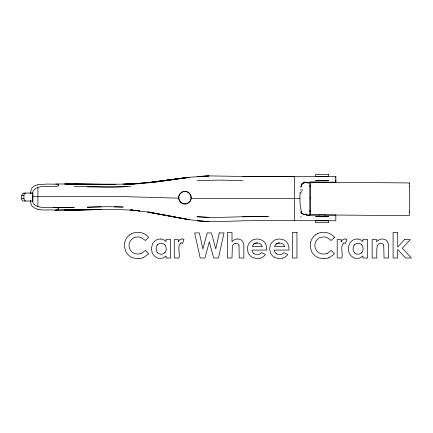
<?xml version="1.0" encoding="UTF-8"?>
<svg xmlns="http://www.w3.org/2000/svg" width="433" height="433" viewBox="0 0 433 433"><rect width="100%" height="100%" fill="white"/><g stroke="black" fill="none" stroke-linecap="round" stroke-linejoin="round"><path stroke-width="0.65" d="M58.672 208.906L58.655 208.511A0.655 0.455 -90 0 0 58.547 208.251L58.493 208.181A1.288 0.898 -90 0 0 58.238 208.002C49.838 206.14 29.855 211.726 32.545 196.479M310.088 210.227L310.082 211.412L310.088 211.098M310.039 198.357L310.088 182.104L409.412 182.932L409.423 183.354M333.405 182.228L335.819 182.233L335.819 177M409.423 214.649L409.423 183.619M32.545 196.642L32.545 196.246M310.088 185.833L310.06 185.519L310.06 186.526M409.423 215.342L409.418 215.645L310.06 214.828L310.088 182.791M409.391 183.354L409.391 182.937M32.545 196.393L32.545 195.673M310.088 214.514L310.088 214.79M409.418 211.921L409.418 212.235M32.545 195.786L32.562 194.742A21.866 15.252 -90 0 1 32.632 193.08A5.391 3.762 -90 0 1 33.206 190.948C38.846 183.251 50.71 188.415 58.525 185.876A0.66 0.46 -90 0 0 58.644 185.643L58.677 185.183M32.551 195.559L32.562 194.677A21.379 14.911 90 0 1 32.632 193.08M301.097 211.044L301.26 211.607L300.064 203.927L299.934 195.386M299.945 195.24L300.166 192.225M300.383 190.374L300.47 189.746M188.604 202.714A6.376 6.057 83.2 0 0 191.029 199.131L191.175 198.514L299.82 198.639M30.364 193.08L31.279 189.302A8.259 5.764 90 0 1 32.237 187.738L34.58 185.827L37.915 184.767A46.997 32.778 -90 0 1 38.645 184.642L47.148 184.057L58.033 184.231A2.138 1.488 -90 0 1 58.19 184.312L58.666 185.08M191.153 198.671L191.159 198.633A6.338 6.316 65.9 0 1 178.672 198.547M124.731 242.718L124.498 244.954A17.104 17.104 0 0 0 124.552 246.837L125.424 250.702A12.075 12.075 0 0 0 126.945 253.473L129.678 256.201A12.092 12.092 0 0 0 132.455 257.727L137.039 258.636A18.218 18.218 0 0 0 138.538 258.636L138.923 258.615M310.564 242.718L310.331 244.954A17.104 17.104 0 0 0 310.385 246.837L311.257 250.702A12.075 12.075 0 0 0 312.778 253.473L315.511 256.201A12.092 12.092 0 0 0 318.287 257.727L322.872 258.636A18.218 18.218 0 0 0 324.371 258.636L324.755 258.615M58.666 208.96L58.612 209.215A1.028 0.714 -90 0 1 58.46 209.523L58.233 209.745A2.008 1.402 90 0 1 58.022 209.859L54.915 210.108M301.135 186.038L300.897 187.17L301.465 185.14M301.2 185.789L301.373 185.178M301.98 184.117L302.829 183.202L304.107 182.672M180.983 202.422A6.241 6.203 43.4 0 1 178.84 198.72L178.732 197.648A6.235 6.203 -53.7 0 1 180.588 193.215C184.171 189.243 191.527 192.312 191.24 197.648M334.563 237.311L331.207 240.494L327.083 237.576A9.423 9.423 0 0 0 324.561 236.943L320.956 237.235A8.005 8.005 0 0 0 318.726 238.269L316.334 240.645A7.918 7.918 0 0 0 315.289 242.87C313.443 248.228 317.844 254.415 323.586 254.036A9.412 9.412 0 0 0 327.418 253.283M253.819 244.071L252.12 246.453L262.176 246.453M276.081 244.071L274.381 246.453L284.438 246.453M129.548 235.005L130.268 234.507A14.803 14.803 0 0 1 131.426 233.831M315.381 235.005L316.101 234.507A14.803 14.803 0 0 1 317.265 233.831M180.729 243.119C176.767 246.431 180.539 254.241 178.905 257.992L174.288 257.992L174.288 239.525L178.244 239.525L178.244 241.771A4.509 4.509 0 0 1 182.179 238.892M343.64 243.119C339.678 246.431 343.456 254.241 341.821 257.992L337.204 257.992L337.204 239.525L341.161 239.525L341.161 241.771A4.509 4.509 0 0 1 345.09 238.892M303.874 182.71L305.081 182.499M260.103 258.176L256.688 258.479L253.316 257.803A8.795 8.795 0 0 1 250.907 256.385L250.55 256.076A9.84 9.84 0 0 1 249.576 255.032L249.289 254.664A8.974 8.974 0 0 1 248.017 252.212L247.514 249.376A12.552 12.552 0 0 1 247.546 247.828L248.022 245.43A9.207 9.207 0 0 1 249.289 242.929L251.654 240.607A8.714 8.714 0 0 1 254.139 239.422L256.509 239.043A12.519 12.519 0 0 1 258.073 239.076L260.947 239.73A8.812 8.812 0 0 1 263.367 241.17A9.466 9.466 0 0 1 264.406 242.177A9.088 9.088 0 0 1 265.932 244.607L266.625 247.016L266.777 250.079L251.952 250.079L252.255 251.27A4.963 4.963 0 0 0 253.83 253.478M282.365 258.176L278.949 258.479L275.577 257.803A8.795 8.795 0 0 1 273.169 256.385L272.812 256.076A9.84 9.84 0 0 1 271.832 255.032L271.551 254.664A8.974 8.974 0 0 1 270.279 252.212L269.775 249.376A12.552 12.552 0 0 1 269.802 247.828L270.279 245.43A9.207 9.207 0 0 1 271.551 242.929L273.916 240.607A8.714 8.714 0 0 1 276.4 239.422L278.771 239.043A12.519 12.519 0 0 1 280.335 239.076L283.209 239.73A8.812 8.812 0 0 1 285.628 241.17A9.466 9.466 0 0 1 286.662 242.177A9.088 9.088 0 0 1 288.194 244.607L288.887 247.016L289.038 250.079L274.213 250.079L274.517 251.27A4.963 4.963 0 0 0 276.092 253.478M322.791 220.743L328.69 220.662L328.696 222.697L315.587 222.697L315.619 220.668L321.816 220.743M315.608 220.646L315.895 220.619M147.913 182.872L189.378 177.281L208.852 175.895L255.443 176.659L335.819 176.491L335.819 177.752M139.334 183.711L123.205 184.214C142.749 184.177 162.045 180.496 181.411 178.342L147.913 182.683L189.378 177.297L147.913 182.764L189.378 177.281M74.243 184.09C108.023 184.426 141.964 185.27 175.381 179.219M176.724 179.056L181.411 178.472M181.411 178.25L189.378 177.324M147.913 182.634L123.205 184.301M328.474 176.659L322.466 176.54M305.812 182.412L306.548 182.363M306.591 182.363L311.403 182.223M126.972 186.666L108.347 187.083L74.243 186.509M324.983 180.588L322.693 180.556M130.75 186.509L115.725 187.002L87.179 186.753M197.107 180.556L220.191 180.112L242.853 180.545M101.106 206.763L87.179 207.223L108.347 206.682L123.205 207.055L114.399 206.79M324.966 180.756L328.696 180.577L322.141 180.545M242.853 216.727L220.191 217.398L208.852 217.382L197.107 216.738L208.852 217.382M55.668 210.113L101.106 209.448M309.649 182.25L310.797 182.228M30.37 201.053L31.23 204.657A8.227 5.737 90 0 0 32.248 206.33C38.099 211.764 47.224 209.253 54.439 210.108L101.106 209.512M319.343 180.566L321.535 180.556M74.243 209.989L101.106 209.572L64.696 210.113C89.561 210.178 114.534 208.349 139.334 210.811L130.75 210.01L147.913 212.121L181.411 218.292L147.913 212.083L189.378 219.715L203.05 221.279L220.191 221.626L242.853 220.776L268.379 220.592L335.819 220.781L335.819 215.039L324.761 215.06M320.739 216.489L315.619 216.695L321.968 216.722M320.647 216.657L319.208 216.689L321.535 216.722M310.916 182.223L314.926 182.19M319.148 182.228L325.042 182.179M312.139 182.212L318.775 182.19M319.061 214.952L325.172 214.898M55.668 207.672L74.243 207.559L53.465 207.661M268.379 176.642L242.853 176.512L294.467 176.502L294.467 220.77M315.175 182.196L316.745 182.19M115.725 184.225L55.668 183.971M321.816 176.54L315.597 176.621L315.884 176.664M322.26 180.556L315.603 180.583L319.321 180.756M23.707 193.08L32.951 193.08A21.866 15.252 -90 0 0 32.876 194.742L32.962 201.053L23.718 201.053A2.522 1.997 84.2 0 1 21.553 198.531M31.219 193.08L30.51 193.08A20.291 14.154 -90 0 0 30.472 193.324M32.545 196.717L123.205 196.62L178.753 198.157M23.934 198.531L21.682 198.531L21.677 195.608L23.934 195.608L23.934 198.531A2.522 1.792 79.8 0 0 25.839 201.031M319.262 215.071L311.067 215.033M321.827 216.733L328.696 216.706L323.267 216.484M322.693 216.722L325.167 216.706L323.186 216.652M315.587 220.689L328.696 220.689M332.598 182.228L333.805 182.228M319.262 182.19L317.329 182.19M324.761 182.206L332.798 182.228M30.223 193.08L30.83 193.08M101.106 184.258L64.696 183.965L101.106 184.382M191.538 198.612L191.164 198.612A6.057 5.846 -74.7 0 0 191.24 197.767M310.661 215.028L309.53 215.006M310.591 215.022L309.335 215.001M309.454 215.001L308.951 214.99M309.617 215.006L307.96 214.957M409.396 186.347L409.418 186.661M307.441 214.936L306.645 214.892M200.371 220.976L197.107 220.749L203.05 221.225M201.675 221.063L208.852 221.555M181.411 218.351L189.378 219.699L147.913 211.91M304.513 214.676L303.555 214.427A4.942 3.134 -19 0 1 303.138 214.2M303.398 214.405L303.701 214.503A5.261 2.468 -1.9 0 0 304.556 214.66M303.105 214.227L302.088 213.339M301.211 217.279L300.8 216.392M383.73 245.533L384.033 257.992L388.65 257.992L388.623 245.002L387.573 241.619A4.752 4.752 0 0 0 387.021 240.948L386.003 240.109A6.246 6.246 0 0 0 383.963 239.216L382.994 239.059A7.572 7.572 0 0 0 382.312 239.032A7.015 7.015 0 0 0 379.822 239.498A6.684 6.684 0 0 0 379.335 239.703L378.826 239.969A13.867 13.867 0 0 0 376.786 241.441M238.951 245.571L239.26 257.992L243.876 257.992L243.849 245.002L242.799 241.609A4.817 4.817 0 0 0 242.247 240.937L241.5 240.288A6.176 6.176 0 0 0 239.216 239.216L238.247 239.059A7.583 7.583 0 0 0 237.571 239.032M310.088 182.114L310.088 182.417M310.055 214.4L310.098 197.919M376.775 241.43L376.775 239.525L372.158 239.525L372.158 257.992L376.775 257.992L376.818 248.466L377.365 245.711A3.913 3.913 0 0 1 380.477 243.238A3.123 3.123 0 0 1 383.849 245.5M335.819 179.7L335.819 182.233M232.001 241.398L232.001 232.434L227.385 232.434L227.385 257.992L232.001 257.992L232.375 246.215A4.671 4.671 0 0 1 233.604 244.239A3.551 3.551 0 0 1 235.709 243.324M37.915 184.767L37.915 185.08M37.915 187.608L37.915 206.584M37.915 208.982L37.915 209.285M30.786 193.324A20.291 14.154 -90 0 1 30.813 193.08M30.835 201.058A18.251 12.73 90 0 1 30.786 200.701M30.521 201.058A18.251 12.73 -90 0 1 30.478 200.701M21.742 195.602A2.522 1.77 -73.7 0 1 23.701 193.134M23.896 195.608A2.522 1.873 -88.9 0 1 25.828 193.08M131.405 233.777A14.192 14.192 0 0 1 148.681 237.354L145.374 240.494L141.25 237.576A9.423 9.423 0 0 0 138.728 236.943L135.123 237.235A8.005 8.005 0 0 0 132.893 238.269L130.501 240.645A7.918 7.918 0 0 0 129.456 242.87C127.611 248.228 132.011 254.415 137.754 254.036A9.412 9.412 0 0 0 141.586 253.283M143.079 257.727A10.922 10.922 0 0 0 144.01 257.31L148.627 253.825L145.374 250.431L142.013 253.045A7.702 7.702 0 0 1 141.575 253.262M143.085 257.743A13.672 13.672 0 0 1 138.917 258.593M124.709 242.713A12.357 12.357 0 0 1 129.537 234.989M164.946 245.002A5.191 5.191 0 0 0 164.405 244.461A4.682 4.682 0 0 0 162.44 243.46L161.677 243.341A6.116 6.116 0 0 0 160.876 243.324L159.869 243.465A4.541 4.541 0 0 0 158.126 244.32L157.937 244.483A5.283 5.283 0 0 0 157.401 245.029M164.773 244.807A4.925 4.925 0 0 1 165.85 246.529L166.202 248.412A7.94 7.94 0 0 1 166.185 249.305L165.85 250.929A5.017 5.017 0 0 1 164.773 252.683M164.946 252.488A5.256 5.256 0 0 1 164.405 253.04L164.21 253.197A4.622 4.622 0 0 1 162.445 254.052L161.688 254.176A5.905 5.905 0 0 1 160.892 254.193L160.14 254.106A4.557 4.557 0 0 1 158.359 253.332L157.969 253.018A5.51 5.51 0 0 1 157.423 252.461M157.596 252.661A5.18 5.18 0 0 1 156.427 250.658L156.151 248.726L156.421 246.815A5.093 5.093 0 0 1 157.569 244.834M160.427 239.032A9.12 9.12 0 0 0 159.328 239.076L158.473 239.2A7.756 7.756 0 0 0 156.118 240.099L154.716 241.127A9.845 9.845 0 0 0 153.758 242.117A9.093 9.093 0 0 0 152.335 244.461L151.572 247.746A13.52 13.52 0 0 0 151.545 249.305L152.037 252.152A9.266 9.266 0 0 0 153.536 254.988L153.834 255.356A10.5 10.5 0 0 0 154.819 256.358L156.627 257.608A7.87 7.87 0 0 0 159.041 258.393L162.797 258.106L166.045 256.027L166.045 257.992L170.662 257.992L170.662 239.525L166.045 239.525L166.045 241.56A8.211 8.211 0 0 0 160.427 238.962M180.713 242.945A2.82 2.82 0 0 1 182.596 243.449L184.02 239.492A4.281 4.281 0 0 0 182.19 239.011M235.698 243.222A3.15 3.15 0 0 1 239.076 245.538M232.083 241.479A8.952 8.952 0 0 1 237.555 238.864M257.229 243.059A5.072 5.072 0 0 1 262.279 246.415M260.119 258.247A9.19 9.19 0 0 0 265.478 254.469L261.613 252.65L260.385 253.641A5.813 5.813 0 0 1 258.133 254.463L257.511 254.523A7.161 7.161 0 0 1 256.672 254.512L255.459 254.301A4.747 4.747 0 0 1 253.835 253.473M253.814 244.06A5.564 5.564 0 0 1 256.747 243.005A6.674 6.674 0 0 1 257.446 242.994M253.808 244.055A5.624 5.624 0 0 1 256.747 243.005M279.491 243.059A5.072 5.072 0 0 1 284.541 246.415M282.381 258.247A9.19 9.19 0 0 0 287.739 254.469L283.875 252.65L282.646 253.641A5.813 5.813 0 0 1 280.395 254.463L279.772 254.523A7.161 7.161 0 0 1 278.928 254.512L277.721 254.301A4.747 4.747 0 0 1 276.092 253.473M276.075 244.06A5.564 5.564 0 0 1 279.009 243.005A6.674 6.674 0 0 1 279.707 242.994M276.07 244.055A5.624 5.624 0 0 1 279.009 243.005M317.237 233.777A14.192 14.192 0 0 1 334.514 237.354M328.912 257.727A10.922 10.922 0 0 0 329.843 257.31L334.46 253.825L331.207 250.431L327.846 253.045A7.702 7.702 0 0 1 327.408 253.262M328.918 257.743A13.672 13.672 0 0 1 324.75 258.593M310.542 242.713A12.357 12.357 0 0 1 315.37 234.989M343.623 242.945A2.82 2.82 0 0 1 345.507 243.449L346.93 239.492A4.281 4.281 0 0 0 345.101 239.011M361.831 245.002A5.191 5.191 0 0 0 361.284 244.461A4.682 4.682 0 0 0 359.32 243.46L358.556 243.341A6.116 6.116 0 0 0 357.755 243.324L356.749 243.465A4.541 4.541 0 0 0 355.011 244.32L354.816 244.483A5.283 5.283 0 0 0 354.281 245.029M361.658 244.807A4.925 4.925 0 0 1 362.735 246.529L363.087 248.412A7.94 7.94 0 0 1 363.07 249.305L362.73 250.929A5.017 5.017 0 0 1 361.658 252.683M361.831 252.488A5.256 5.256 0 0 1 361.284 253.04L361.09 253.197A4.622 4.622 0 0 1 359.325 254.052L358.567 254.176A5.905 5.905 0 0 1 357.772 254.193L357.019 254.106A4.557 4.557 0 0 1 355.244 253.332L354.849 253.018A5.51 5.51 0 0 1 354.302 252.461M354.475 252.661A5.18 5.18 0 0 1 353.306 250.658L353.03 248.726L353.306 246.815A5.093 5.093 0 0 1 354.448 244.834M357.306 239.032A9.12 9.12 0 0 0 356.207 239.076L355.358 239.2A7.756 7.756 0 0 0 352.998 240.099L351.596 241.127A9.845 9.845 0 0 0 350.638 242.117A9.093 9.093 0 0 0 349.215 244.461L348.457 247.746A13.52 13.52 0 0 0 348.424 249.305L348.917 252.152A9.266 9.266 0 0 0 350.416 254.988L350.714 255.356A10.5 10.5 0 0 0 351.699 256.358L353.507 257.608A7.87 7.87 0 0 0 355.926 258.393L359.677 258.106L362.924 256.027L362.924 257.992L367.541 257.992L367.541 239.525L362.924 239.525L362.924 241.56A8.211 8.211 0 0 0 357.306 238.962M301.936 191.505A24.795 8.27 87.4 0 1 302.212 189.199M301.714 185.324A10.121 6.863 58.9 0 1 302.142 184.269M303.668 182.401A6.046 2.701 5 0 1 305.552 182.055M306.705 182.466A10.803 1.364 -2 0 1 307.246 182.434M307.527 183.078A17.472 3.502 -1.3 0 1 309.162 183.018M308.918 215.742A17.158 4.768 1.2 0 1 306.645 215.645M306.851 215.077A11.41 1.608 1.9 0 1 306.483 215.055M306.9 214.173A6.76 1.488 1 0 1 305.487 214.081M306.753 214.552A10.847 4.465 -0.8 0 1 304.778 214.384M301.953 213.491A9.705 6.717 -54.1 0 1 300.978 211.813M191.213 197.648A6.002 5.699 -74.4 0 1 191.153 198.509M188.593 202.698A6.257 6.035 66 0 1 180.907 202.514M178.791 198.531A6.235 6.192 -64.7 0 1 178.732 197.648A6.284 6.268 12.6 0 1 180.561 193.237M180.642 193.275A6.354 6.089 -76.1 0 1 191.002 197.654M301.049 184.848A10.403 6.268 62.7 0 1 301.314 184.301M301.422 184.474A8.157 5.396 51.8 0 1 301.812 183.868M301.227 186.244A13.428 4.417 87.6 0 1 301.287 185.995M300.93 193.432A21.325 4.514 -88.7 0 1 301.092 191.824M305.238 182.726A11.897 4.985 0.8 0 1 306.678 182.607M302.813 183.5A4.027 1.954 2.4 0 1 304.183 183.067M302.017 184.03A5.456 3.545 18.4 0 1 302.694 183.516M303.652 214.167A3.967 2.133 -5.1 0 1 302.651 213.756M302.586 213.745A5.331 3.432 -18.7 0 1 302.104 213.361M301.855 213.431A7.902 5.234 -46.8 0 1 301.444 212.847M301.108 213.328A10.527 6.452 -60.7 0 1 300.691 212.663M219.298 232.932L215.758 248.932L211.477 232.932L207.201 232.932L202.898 248.932L199.359 232.932L194.655 232.932L200.198 257.992L204.971 257.992L209.328 241.793L213.664 257.992L218.465 257.992L224.007 232.932L219.298 232.932M404.563 239.525L397.716 247.113L397.716 232.434L393.099 232.434L393.099 257.992L397.716 257.992L397.716 249.457L405.58 257.992L411.35 257.992L402.392 248.266L410.278 239.525L404.563 239.525M139.334 183.565L130.75 184.052L139.334 183.565M203.05 176.22L197.107 176.545L208.852 175.977L203.05 176.22M255.443 216.619L242.853 216.738L268.379 216.592L255.443 216.619M328.696 174.347L315.587 174.347L315.587 176.691L328.696 176.691L328.696 174.347M296.968 232.434L292.351 232.434L292.351 257.992L296.968 257.992L296.968 232.434M139.334 210.876L130.75 210.01L139.334 210.876"/></g></svg>
